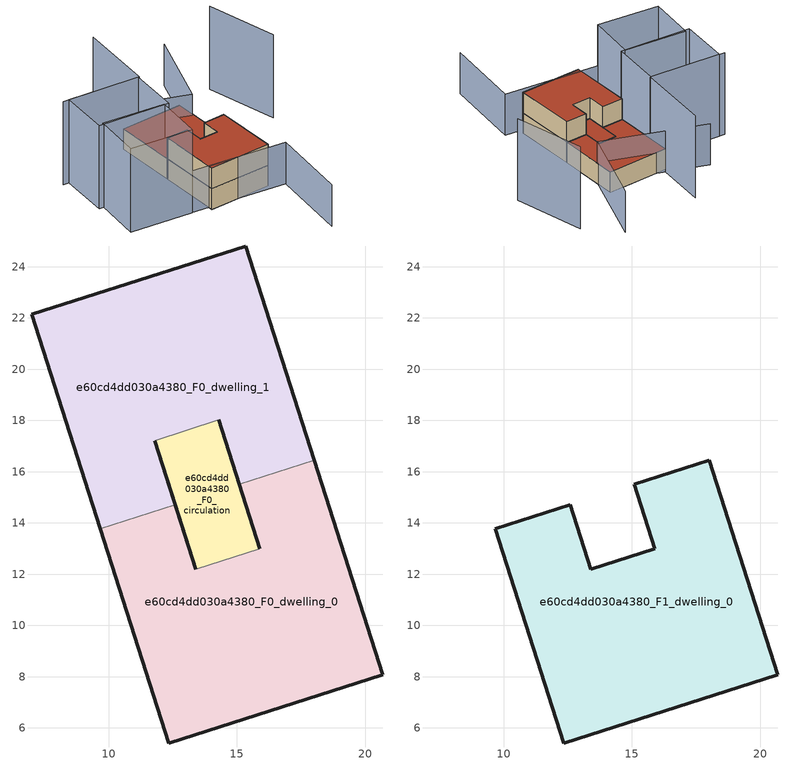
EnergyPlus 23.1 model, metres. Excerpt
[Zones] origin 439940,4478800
e60cd4dd030a4380_F0_dwelling_0
 floor ground (EU_floor_Construction): 20.69,8.08 18.01,16.45 15.09,15.51 15.89,13 13.39,12.2 12.59,14.71 9.67,13.77 12.34,5.41 z0
 wall outside (EU_wall_Construction): 12.59,14.71 13.39,12.2 / 15.89,13 15.09,15.51 / 18.01,16.45 20.69,8.08 12.34,5.41 9.67,13.77 z0:3
 wall to e60cd4dd030a4380_F0_dwelling_1 (EU_wall_Construction): 9.67,13.77 12.59,14.71 / 15.09,15.51 18.01,16.44 z0:3
 wall to e60cd4dd030a4380_F0_circulation (EU_wall_Construction): 13.39,12.2 15.89,13 z0:3
e60cd4dd030a4380_F0_dwelling_1
 floor ground (EU_floor_Construction): 18.01,16.45 15.33,24.81 6.99,22.13 9.67,13.77 12.59,14.71 11.78,17.22 14.29,18.02 15.09,15.51 z0
 wall outside (EU_wall_Construction): 15.09,15.51 14.29,18.02 / 11.78,17.22 12.59,14.71 / 9.67,13.77 6.99,22.13 15.33,24.81 18.01,16.45 z0:3
 wall to e60cd4dd030a4380_F0_circulation (EU_wall_Construction): 14.29,18.02 11.78,17.22 z0:3
 roof outside (EU_roof_Construction): 15.33,24.81 18.01,16.45 15.09,15.51 14.29,18.02 11.78,17.22 12.59,14.71 9.67,13.77 6.99,22.13 z3
e60cd4dd030a4380_F0_circulation
 floor ground (EU_floor_Construction): 15.89,13 14.29,18.02 11.78,17.22 13.39,12.2 z0
 wall outside (EU_wall_Construction): 13.39,12.2 11.78,17.22 / 14.29,18.02 15.89,13 z0:3
 roof outside (EU_roof_Construction): 14.29,18.02 15.89,13 13.39,12.2 11.78,17.22 z3
e60cd4dd030a4380_F1_dwelling_0
 floor to e60cd4dd030a4380_F0_dwelling_0 (EU_floor_Construction): 20.69,8.08 18.01,16.45 15.09,15.51 15.89,13 13.39,12.2 12.59,14.71 9.67,13.77 12.34,5.41 z3
 wall outside (EU_wall_Construction): 12.34,5.41 9.67,13.77 12.59,14.71 13.39,12.2 15.89,13 15.09,15.51 18.01,16.45 20.69,8.08 12.34,5.41 z3:6
 roof outside (EU_roof_Construction): 18.01,16.45 20.69,8.08 12.34,5.41 9.67,13.77 12.59,14.71 13.39,12.2 15.89,13 15.09,15.51 z6
shading: 2.72,4.35 22.89,7.79 / 22.89,7.79 24.77,-3.26 / 16.79,34.05 16.03,22.1 / 16.03,22.1 1.44,23.03 z0:6; 5.89,29.6 7.98,19.19 / 7.98,19.19 -2.69,17.05 / 26.72,22.5 21.74,31.41 / 9.86,5.52 1.28,4.01 / 1.28,4.01 0.11,10.72 / 0.11,10.72 8.68,12.23 / 8.68,12.23 9.86,5.52 / -1.9,17.21 7.88,19.17 / 7.88,19.17 9.26,12.27 / 9.26,12.27 -0.52,10.31 / -0.52,10.31 -1.9,17.21 z0:12
[Building]
EU S2 Campaign: North Axis=0; Terrain=City; Solar Distribution=FullExterior
[Site:Location]
Madrid: Latitude=40.5; Longitude=-3.5; Time Zone=1; Elevation=609
[SizingPeriod:WeatherFileDays]
AnnualSizingPeriod: Begin Month=1; Begin Day of Month=1; End Month=12; End Day of Month=31; Day of Week for Start Day=Monday; Use Weather File Daylight Saving Period=No; Use Weather File Rain and Snow Indicators=No
[MATERIAL]
EU_InternalMass_Material: Roughness=MediumRough; Thickness=0.1; Conductivity=1; Density=1800; Specific Heat=900; Thermal Absorptance=0.9; Solar Absorptance=0.7; Visible Absorptance=0.7
[MATERIAL:NOMASS] Roughness=MediumRough; Thermal Absorptance=0.9; Solar Absorptance=0.7; Visible Absorptance=0.7
Name | Thermal Resistance
EU_wall_NoMass | 0.419739
EU_roof_NoMass | 0.352165
EU_floor_NoMass | 0.608284
[CONSTRUCTION]
EU_wall_Construction: EU_wall_NoMass
EU_roof_Construction: EU_roof_NoMass
EU_floor_Construction: EU_floor_NoMass
EU_InternalMass_Construction: EU_InternalMass_Material
[ZONE] Type=1; Multiplier=1; Ceiling Height=autocalculate; Floor Area=autocalculate; Part of Total Floor Area=Yes
Name | Volume
e60cd4dd030a4380_F0_dwelling_0 | 210.006
e60cd4dd030a4380_F1_dwelling_0; e60cd4dd030a4380_F0_dwelling_1 | 210.007
e60cd4dd030a4380_F0_circulation | 41.532
[INTERNALMASS] Construction=EU_InternalMass_Construction
Name | Zone or ZoneList | Surface Area
e60cd4dd030a4380_F0_dwelling_0_EU_InternalMass | e60cd4dd030a4380_F0_dwelling_0 | 70.0043
e60cd4dd030a4380_F0_dwelling_1_EU_InternalMass | e60cd4dd030a4380_F0_dwelling_1 | 70.0043
e60cd4dd030a4380_F1_dwelling_0_EU_InternalMass | e60cd4dd030a4380_F1_dwelling_0 | 154.387
[OTHEREQUIPMENT] Fuel Type=Electricity; Design Level Calculation Method=Watts/Area; Power per Zone Floor Area=1; Fraction Latent=0; Fraction Radiant=0; Fraction Lost=0; Carbon Dioxide Generation Rate=0; EndUse Subcategory=EU_Step8_InternalGains
Name | Zone or ZoneList or Space or SpaceList | Schedule
EU_Step8_InternalGain_e60cd4dd030a4380_F0_dwelling_0_f000 | e60cd4dd030a4380_F0_dwelling_0 | EU_Step8_GainSchedule_e60cd4dd030a4380_F0_dwelling_0_f000
EU_Step8_InternalGain_e60cd4dd030a4380_F0_dwelling_1_f000 | e60cd4dd030a4380_F0_dwelling_1 | EU_Step8_GainSchedule_e60cd4dd030a4380_F0_dwelling_1_f000
EU_Step8_InternalGain_e60cd4dd030a4380_F1_dwelling_0_f000 | e60cd4dd030a4380_F1_dwelling_0 | EU_Step8_GainSchedule_e60cd4dd030a4380_F1_dwelling_0_f000
[ZONEINFILTRATION:DESIGNFLOWRATE]
EU_Circulation_Infiltration_e60cd4dd030a4380_F0_circulation: Zone or ZoneList or Space or SpaceList=e60cd4dd030a4380_F0_circulation; Schedule=EU_AlwaysOn; Design Flow Rate Calculation Method=Flow/Area; Flow Rate per Floor Area=0.0005; Constant Term Coefficient=1; Temperature Term Coefficient=0; Velocity Term Coefficient=0; Velocity Squared Term Coefficient=0
[ZONEVENTILATION:DESIGNFLOWRATE] Schedule=EU_AlwaysOn; Design Flow Rate Calculation Method=AirChanges/Hour; Air Changes per Hour=0.703302; Ventilation Type=Natural; Fan Pressure Rise=0; Fan Total Efficiency=1; Constant Term Coefficient=1; Temperature Term Coefficient=0; Velocity Term Coefficient=0; Velocity Squared Term Coefficient=0; Minimum Indoor Temperature=-100; Maximum Indoor Temperature=100; Delta Temperature=-100; Minimum Outdoor Temperature=-100; Maximum Outdoor Temperature=100; Maximum Wind Speed=40
Name | Zone or ZoneList or Space or SpaceList
EU_ConstantAir_e60cd4dd030a4380_F0_dwelling_0 | e60cd4dd030a4380_F0_dwelling_0
EU_ConstantAir_e60cd4dd030a4380_F0_dwelling_1 | e60cd4dd030a4380_F0_dwelling_1
EU_ConstantAir_e60cd4dd030a4380_F1_dwelling_0 | e60cd4dd030a4380_F1_dwelling_0
[HVACTEMPLATE:THERMOSTAT] Constant Heating Setpoint=20; Constant Cooling Setpoint=50
EU_HeatOnly_e60cd4dd030a4380_F0_dwelling_0; EU_HeatOnly_e60cd4dd030a4380_F0_dwelling_1; EU_HeatOnly_e60cd4dd030a4380_F1_dwelling_0
[HVACTEMPLATE:ZONE:IDEALLOADSAIRSYSTEM] System Availability Schedule=EU_AlwaysOn; Maximum Heating Supply Air Temperature=50; Minimum Cooling Supply Air Temperature=13; Maximum Heating Supply Air Humidity Ratio=0.0156; Minimum Cooling Supply Air Humidity Ratio=0.0077; Heating Limit=NoLimit; Cooling Limit=NoLimit; Heating Availability Schedule=EU_AlwaysOn; Cooling Availability Schedule=EU_CoolingOff; Dehumidification Control Type=ConstantSensibleHeatRatio; Cooling Sensible Heat Ratio=0.7; Dehumidification Setpoint=60; Humidification Control Type=None; Humidification Setpoint=30; Outdoor Air Method=None; Outdoor Air Flow Rate per Person=0.00944; Outdoor Air Flow Rate per Zone Floor Area=0; Outdoor Air Flow Rate per Zone=0; Demand Controlled Ventilation Type=None; Outdoor Air Economizer Type=NoEconomizer; Heat Recovery Type=None; Sensible Heat Recovery Effectiveness=0.7; Latent Heat Recovery Effectiveness=0.65
Name | Template Thermostat
e60cd4dd030a4380_F0_dwelling_0 | EU_HeatOnly_e60cd4dd030a4380_F0_dwelling_0
e60cd4dd030a4380_F0_dwelling_1 | EU_HeatOnly_e60cd4dd030a4380_F0_dwelling_1
e60cd4dd030a4380_F1_dwelling_0 | EU_HeatOnly_e60cd4dd030a4380_F1_dwelling_0
[SIZING:ZONE] Zone Cooling Design Supply Air Temperature Input Method=SupplyAirTemperature; Zone Cooling Design Supply Air Temperature=13; Zone Heating Design Supply Air Temperature Input Method=SupplyAirTemperature; Zone Heating Design Supply Air Temperature=50; Zone Cooling Design Supply Air Humidity Ratio=0.008; Zone Heating Design Supply Air Humidity Ratio=0.008; Cooling Design Air Flow Method=DesignDay; Cooling Design Air Flow Rate=0; Cooling Minimum Air Flow per Zone Floor Area=0.000762; Cooling Minimum Air Flow=0; Cooling Minimum Air Flow Fraction=0.2; Heating Design Air Flow Method=DesignDay; Heating Design Air Flow Rate=0; Heating Maximum Air Flow per Zone Floor Area=0.002032; Heating Maximum Air Flow=0.141576; Heating Maximum Air Flow Fraction=0.3; Account for Dedicated Outdoor Air System=No; Dedicated Outdoor Air System Control Strategy=NeutralSupplyAir; Dedicated Outdoor Air Low Setpoint Temperature for Design=autosize; Dedicated Outdoor Air High Setpoint Temperature for Design=autosize; Zone Load Sizing Method=Sensible Load Only No Latent Load; Zone Latent Cooling Design Supply Air Humidity Ratio Input Method=HumidityRatioDifference; Zone Cooling Design Supply Air Humidity Ratio Difference=0.005; Zone Latent Heating Design Supply Air Humidity Ratio Input Method=HumidityRatioDifference; Zone Humidification Design Supply Air Humidity Ratio Difference=0.005
e60cd4dd030a4380_F0_dwelling_0; e60cd4dd030a4380_F0_dwelling_1; e60cd4dd030a4380_F1_dwelling_0
[SCHEDULE:CONSTANT]
Name | Hourly Value
EU_AlwaysOn | 1
EU_CoolingOff | 0
[SCHEDULE:FILE] Column Number=1; Rows to Skip at Top=0; Number of Hours of Data=8760; Column Separator=Comma; Interpolate to Timestep=No; Minutes per Item=60; Adjust Schedule for Daylight Savings=Yes
Name | File
EU_Step8_GainSchedule_e60cd4dd030a4380_F0_dwelling_0_f000 | ../../schedules/e60cd4dd030a4380/e60cd4dd030a4380_F0_dwelling_0_f000_gain.csv
EU_Step8_GainSchedule_e60cd4dd030a4380_F0_dwelling_1_f000 | ../../schedules/e60cd4dd030a4380/e60cd4dd030a4380_F0_dwelling_1_f000_gain.csv
EU_Step8_GainSchedule_e60cd4dd030a4380_F1_dwelling_0_f000 | ../../schedules/e60cd4dd030a4380/e60cd4dd030a4380_F1_dwelling_0_f000_gain.csv
